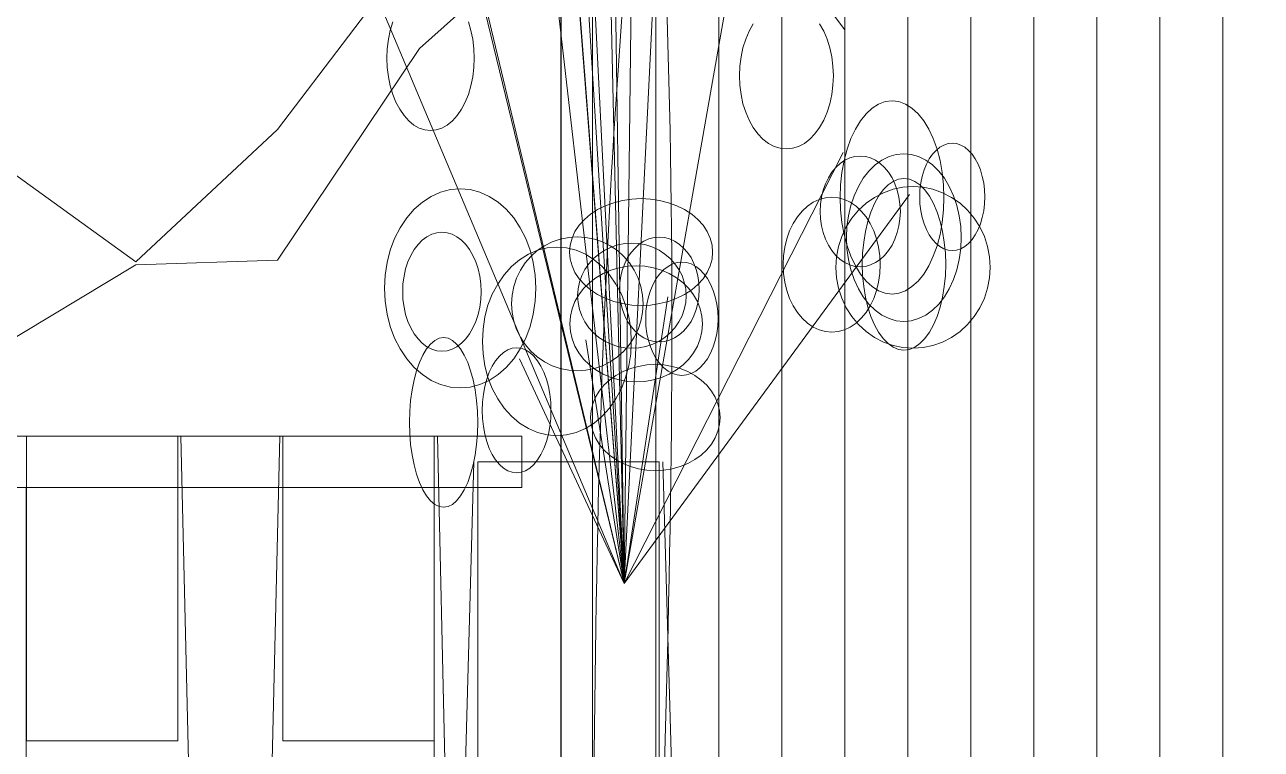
# Model space of a CAD drawing. Header units: millimetres. Extents: x -1800 to 33200, y -8500 to 38400.
# Drawn here: x 22962 to 24656, y 31084 to 32077 of the extents above; entities that cross this region are included whole.
import ezdxf

# ---------------------------------------------------------------- set-up
doc = ezdxf.new("R2010")
doc.units = ezdxf.units.MM
for name, color, linetype, lineweight in [('E-FURNITURE', 7, 'Continuous', 18), ('E-HATCH', 8, 'Continuous', 9), ('E-LANDSCAPE', 8, 'Continuous', 9), ('E-PLANT', 3, 'Continuous', 13), ('E-WALL', 7, 'Continuous', 25)]:
    doc.layers.add(name, color=color, linetype=linetype, lineweight=lineweight)

msp = doc.modelspace()

# ---------------------------------------------------------------- linework, layer by layer
at = {"layer": 'E-FURNITURE'}
for p, q in [((23175.8, 31513.1), (23186.6, 31049.5)), ((23311.3, 31513.1), (23300.5, 31049.5)), ((23527.2, 31513.1), (23537.9, 31049.5)), ((23577.2, 31478), (23564.3, 31014.4)), ((23836.2, 31478), (23849.2, 31014.4)), ((22964.1, 31442.9), (22964.1, 30705.4)), ((23523, 31442.9), (23523, 30705.4))]:
    msp.add_line(p, q, dxfattribs=at)
for points in [[(22844.3, 31513.1), (23642.8, 31513.1), (23642.8, 31442.9), (22844.3, 31442.9)], [(22964.3, 31513.1), (23171.5, 31513.1), (23171.5, 31095.9), (22964.3, 31095.9)], [(23315.6, 31513.1), (23522.8, 31513.1), (23522.8, 31095.9), (23315.6, 31095.9)], [(23582.4, 31478), (23831, 31478), (23831, 31060.8), (23582.4, 31060.8)]]:
    msp.add_lwpolyline(points, close=True, dxfattribs=at)
at = {"layer": 'E-HATCH'}
for p, q in [((23739.9, 34708.9), (23739.9, 30670.2)), ((23826.3, 34708.9), (23826.3, 30670.2)), ((23912.6, 34708.9), (23912.6, 30670.2)), ((23998.9, 34708.9), (23998.9, 30670.2)), ((24085.3, 34708.9), (24085.3, 30670.2)), ((24171.6, 34708.9), (24171.6, 30670.2)), ((24257.9, 34708.9), (24257.9, 30670.2)), ((24344.2, 34708.9), (24344.2, 30670.2)), ((24430.6, 34708.9), (24430.6, 30670.2)), ((24516.9, 34708.9), (24516.9, 30670.2)), ((24603.2, 34708.9), (24603.2, 30670.2))]:
    msp.add_line(p, q, dxfattribs=at)
at = {"layer": 'E-LANDSCAPE'}
for points in [[(22919.8, 31892.3), (23114.1, 31752.3), (23308.3, 31933.4), (23502.5, 32189.4), (23696.8, 32459.9), (23891, 32399.8), (24085.3, 32335)], [(22919.8, 31631), (23114.1, 31748), (23308.3, 31754.4), (23502.5, 32044.5), (23696.8, 32217.8), (23891, 32328), (24085.3, 32070)]]:
    msp.add_lwpolyline(points, dxfattribs=at)
at = {"layer": 'E-PLANT'}
for q in [(23409.1, 32872.2), (23608.8, 32824.6), (23708.9, 32773.4), (23695.6, 32719.8), (24022.1, 32671.4), (23799, 32659.5), (23681.9, 32620.5), (23765.2, 32514.3), (23690.5, 32500.3), (23519.1, 32397.9), (23758.7, 32393.4), (23830.8, 32280.5), (23425, 32161.7), (24083, 31901.8), (24173.9, 31844.5), (23842.7, 31704), (23730.4, 31645.4), (23639.7, 31619.1)]:
    msp.add_line((23783.1, 31311.2), q, dxfattribs=at)
for points in [[(23569.7, 32080.8), (23573.1, 32069.2), (23575.6, 32056.9), (23577.2, 32044.1), (23577.7, 32031.2), (23577.7, 32031.2), (23577.2, 32018.2), (23575.6, 32005.5), (23573.1, 31993.2), (23569.7, 31981.5), (23565.3, 31970.7), (23560.2, 31961), (23554.3, 31952.4), (23547.8, 31945.2), (23540.8, 31939.4), (23533.4, 31935.2), (23525.7, 31932.7), (23517.9, 31931.9), (23510.1, 31932.7), (23502.4, 31935.2), (23495, 31939.4), (23488, 31945.2), (23481.5, 31952.4), (23475.6, 31961), (23470.5, 31970.7), (23466.1, 31981.5), (23462.7, 31993.2), (23460.2, 32005.5), (23458.6, 32018.2), (23458.1, 32031.2), (23458.6, 32044.1), (23460.2, 32056.9), (23462.7, 32069.2), (23466.1, 32080.8)], [(24050.7, 32078), (24056.3, 32068.1), (24061, 32057.2), (24064.7, 32045.4), (24067.4, 32033), (24069, 32020.1), (24069.6, 32007), (24069.6, 32007), (24069, 31993.9), (24067.4, 31981.1), (24064.7, 31968.7), (24061, 31956.9), (24056.3, 31946), (24050.7, 31936.1), (24044.4, 31927.5), (24037.4, 31920.2), (24029.9, 31914.4), (24021.9, 31910.2), (24013.6, 31907.6), (24005.3, 31906.8), (23996.9, 31907.6), (23988.6, 31910.2), (23980.6, 31914.4), (23973.1, 31920.2), (23966.1, 31927.5), (23959.8, 31936.1), (23954.2, 31946), (23949.6, 31956.9), (23945.8, 31968.7), (23943.1, 31981.1), (23941.5, 31993.9), (23940.9, 32007), (23941.5, 32020.1), (23943.1, 32033), (23945.8, 32045.4), (23949.6, 32057.2), (23954.2, 32068.1), (23959.8, 32078)]]:
    msp.add_lwpolyline(points, dxfattribs=at)
for points in [[(24221.1, 31840.4), (24220.5, 31823.1), (24218.7, 31806.1), (24215.7, 31789.7), (24211.6, 31774.2), (24206.4, 31759.8), (24200.3, 31746.8), (24193.3, 31735.3), (24185.6, 31725.7), (24177.2, 31718.1), (24168.4, 31712.5), (24159.3, 31709.1), (24150, 31708), (24140.7, 31709.1), (24131.6, 31712.5), (24122.8, 31718.1), (24114.4, 31725.7), (24106.7, 31735.3), (24099.7, 31746.8), (24093.5, 31759.8), (24088.4, 31774.2), (24084.2, 31789.7), (24081.3, 31806.1), (24079.4, 31823.1), (24078.8, 31840.4), (24079.4, 31857.7), (24081.3, 31874.6), (24084.2, 31891), (24088.4, 31906.6), (24093.5, 31921), (24099.7, 31934), (24106.7, 31945.4), (24114.4, 31955), (24122.8, 31962.7), (24131.6, 31968.3), (24140.7, 31971.6), (24150, 31972.8), (24159.3, 31971.6), (24168.4, 31968.3), (24177.2, 31962.7), (24185.6, 31955), (24193.3, 31945.4), (24200.3, 31934), (24206.4, 31921), (24211.6, 31906.6), (24215.7, 31891), (24218.7, 31874.6), (24220.5, 31857.7), (24221.1, 31840.4)], [(24277, 31841.1), (24276.6, 31831.5), (24275.5, 31822.1), (24273.6, 31813), (24271, 31804.3), (24267.8, 31796.3), (24264, 31789.1), (24259.6, 31782.8), (24254.7, 31777.4), (24249.5, 31773.2), (24244, 31770.1), (24238.3, 31768.2), (24232.4, 31767.6), (24226.6, 31768.2), (24220.9, 31770.1), (24215.4, 31773.2), (24210.2, 31777.4), (24205.3, 31782.8), (24200.9, 31789.1), (24197.1, 31796.3), (24193.8, 31804.3), (24191.3, 31813), (24189.4, 31822.1), (24188.2, 31831.5), (24187.9, 31841.1), (24188.2, 31850.7), (24189.4, 31860.1), (24191.3, 31869.2), (24193.8, 31877.9), (24197.1, 31885.9), (24200.9, 31893.1), (24205.3, 31899.4), (24210.2, 31904.8), (24215.4, 31909), (24220.9, 31912.1), (24226.6, 31914), (24232.4, 31914.6), (24238.3, 31914), (24244, 31912.1), (24249.5, 31909), (24254.7, 31904.8), (24259.6, 31899.4), (24264, 31893.1), (24267.8, 31885.9), (24271, 31877.9), (24273.6, 31869.2), (24275.5, 31860.1), (24276.6, 31850.7), (24277, 31841.1)], [(24161.3, 31821.1), (24160.8, 31811.2), (24159.4, 31801.5), (24157.1, 31792.1), (24153.9, 31783.2), (24150, 31774.9), (24145.2, 31767.5), (24139.8, 31760.9), (24133.8, 31755.4), (24127.4, 31751), (24120.6, 31747.8), (24113.5, 31745.9), (24106.3, 31745.2), (24099.2, 31745.9), (24092.1, 31747.8), (24085.3, 31751), (24078.8, 31755.4), (24072.9, 31760.9), (24067.5, 31767.5), (24062.7, 31774.9), (24058.7, 31783.2), (24055.5, 31792.1), (24053.2, 31801.5), (24051.8, 31811.2), (24051.3, 31821.1), (24051.8, 31831), (24053.2, 31840.8), (24055.5, 31850.2), (24058.7, 31859.1), (24062.7, 31867.3), (24067.5, 31874.8), (24072.9, 31881.4), (24078.8, 31886.9), (24085.3, 31891.3), (24092.1, 31894.5), (24099.2, 31896.4), (24106.3, 31897), (24113.5, 31896.4), (24120.6, 31894.5), (24127.4, 31891.3), (24133.8, 31886.9), (24139.8, 31881.4), (24145.2, 31874.8), (24150, 31867.3), (24153.9, 31859.1), (24157.1, 31850.2), (24159.4, 31840.8), (24160.8, 31831), (24161.3, 31821.1)], [(24244.6, 31785.3), (24244, 31770.3), (24242, 31755.5), (24238.6, 31741.3), (24234.1, 31727.8), (24228.4, 31715.3), (24221.6, 31704), (24213.9, 31694.1), (24205.4, 31685.8), (24196.1, 31679.1), (24186.4, 31674.3), (24176.3, 31671.3), (24166.1, 31670.4), (24155.8, 31671.3), (24145.8, 31674.3), (24136, 31679.1), (24126.8, 31685.8), (24118.3, 31694.1), (24110.6, 31704), (24103.8, 31715.3), (24098.1, 31727.8), (24093.5, 31741.3), (24090.2, 31755.5), (24088.2, 31770.3), (24087.6, 31785.3), (24088.2, 31800.3), (24090.2, 31815), (24093.5, 31829.2), (24098.1, 31842.7), (24103.8, 31855.2), (24110.6, 31866.5), (24118.3, 31876.4), (24126.8, 31884.8), (24136, 31891.4), (24145.8, 31896.2), (24155.8, 31899.2), (24166.1, 31900.1), (24176.3, 31899.2), (24186.4, 31896.2), (24196.1, 31891.4), (24205.4, 31884.8), (24213.9, 31876.4), (24221.6, 31866.5), (24228.4, 31855.2), (24234.1, 31842.7), (24238.6, 31829.2), (24242, 31815), (24244, 31800.3), (24244.6, 31785.3)], [(24223.5, 31748.8), (24223, 31733.4), (24221.5, 31718.4), (24219.1, 31703.8), (24215.8, 31690), (24211.6, 31677.2), (24206.7, 31665.7), (24201.1, 31655.5), (24194.9, 31647), (24188.2, 31640.2), (24181.1, 31635.2), (24173.8, 31632.2), (24166.3, 31631.2), (24158.9, 31632.2), (24151.5, 31635.2), (24144.5, 31640.2), (24137.8, 31647), (24131.5, 31655.5), (24125.9, 31665.7), (24121, 31677.2), (24116.9, 31690), (24113.5, 31703.8), (24111.1, 31718.4), (24109.7, 31733.4), (24109.2, 31748.8), (24109.7, 31764.1), (24111.1, 31779.2), (24113.5, 31793.8), (24116.9, 31807.5), (24121, 31820.3), (24125.9, 31831.9), (24131.5, 31842), (24137.8, 31850.6), (24144.5, 31857.4), (24151.5, 31862.3), (24158.9, 31865.3), (24166.3, 31866.3), (24173.8, 31865.3), (24181.1, 31862.3), (24188.2, 31857.4), (24194.9, 31850.6), (24201.1, 31842), (24206.7, 31831.9), (24211.6, 31820.3), (24215.8, 31807.5), (24219.1, 31793.8), (24221.5, 31779.2), (24223, 31764.1), (24223.5, 31748.8)], [(23662.1, 31715.8), (23661.2, 31698), (23658.6, 31680.5), (23654.2, 31663.6), (23648.2, 31647.6), (23640.7, 31632.7), (23631.8, 31619.3), (23621.6, 31607.5), (23610.3, 31597.6), (23598.1, 31589.7), (23585.3, 31584), (23572, 31580.5), (23558.5, 31579.3), (23545, 31580.5), (23531.7, 31584), (23518.8, 31589.7), (23506.7, 31597.6), (23495.4, 31607.5), (23485.2, 31619.3), (23476.3, 31632.7), (23468.7, 31647.6), (23462.7, 31663.6), (23458.4, 31680.5), (23455.7, 31698), (23454.8, 31715.8), (23455.7, 31733.6), (23458.4, 31751.1), (23462.7, 31768), (23468.7, 31784), (23476.3, 31798.8), (23485.2, 31812.2), (23495.4, 31824), (23506.7, 31833.9), (23518.8, 31841.8), (23531.7, 31847.5), (23545, 31851), (23558.5, 31852.2), (23572, 31851), (23585.3, 31847.5), (23598.1, 31841.8), (23610.3, 31833.9), (23621.6, 31824), (23631.8, 31812.2), (23640.7, 31798.8), (23648.2, 31784), (23654.2, 31768), (23658.6, 31751.1), (23661.2, 31733.6), (23662.1, 31715.8)], [(24133.9, 31748.2), (24133.3, 31736.1), (24131.6, 31724.2), (24128.8, 31712.8), (24125, 31701.9), (24120.1, 31691.9), (24114.4, 31682.8), (24107.8, 31674.8), (24100.6, 31668.1), (24092.8, 31662.7), (24084.6, 31658.8), (24076, 31656.5), (24067.3, 31655.7), (24058.6, 31656.5), (24050.1, 31658.8), (24041.9, 31662.7), (24034.1, 31668.1), (24026.8, 31674.8), (24020.3, 31682.8), (24014.5, 31691.9), (24009.7, 31701.9), (24005.9, 31712.8), (24003.1, 31724.2), (24001.4, 31736.1), (24000.8, 31748.2), (24001.4, 31760.2), (24003.1, 31772.1), (24005.9, 31783.6), (24009.7, 31794.4), (24014.5, 31804.5), (24020.3, 31813.6), (24026.8, 31821.5), (24034.1, 31828.3), (24041.9, 31833.6), (24050.1, 31837.5), (24058.6, 31839.9), (24067.3, 31840.7), (24076, 31839.9), (24084.6, 31837.5), (24092.8, 31833.6), (24100.6, 31828.3), (24107.8, 31821.5), (24114.4, 31813.6), (24120.1, 31804.5), (24125, 31794.4), (24128.8, 31783.6), (24131.6, 31772.1), (24133.3, 31760.2), (24133.9, 31748.2)], [(24284.4, 31744.4), (24283.5, 31730), (24280.8, 31715.8), (24276.4, 31702.1), (24270.3, 31689.1), (24262.6, 31677), (24253.5, 31666.1), (24243.1, 31656.6), (24231.6, 31648.5), (24219.2, 31642.1), (24206, 31637.5), (24192.5, 31634.6), (24178.7, 31633.7), (24164.9, 31634.6), (24151.3, 31637.5), (24138.2, 31642.1), (24125.8, 31648.5), (24114.3, 31656.6), (24103.9, 31666.1), (24094.8, 31677), (24087.1, 31689.1), (24081, 31702.1), (24076.5, 31715.8), (24073.8, 31730), (24072.9, 31744.4), (24073.8, 31758.9), (24076.5, 31773.1), (24081, 31786.8), (24087.1, 31799.8), (24094.8, 31811.9), (24103.9, 31822.8), (24114.3, 31832.3), (24125.8, 31840.4), (24138.2, 31846.8), (24151.3, 31851.4), (24164.9, 31854.3), (24178.7, 31855.2), (24192.5, 31854.3), (24206, 31851.4), (24219.2, 31846.8), (24231.6, 31840.4), (24243.1, 31832.3), (24253.5, 31822.8), (24262.6, 31811.9), (24270.3, 31799.8), (24276.4, 31786.8), (24280.8, 31773.1), (24283.5, 31758.9), (24284.4, 31744.4)], [(23904.2, 31765.5), (23903.4, 31755.9), (23900.9, 31746.5), (23896.8, 31737.5), (23891.1, 31728.9), (23884, 31720.9), (23875.5, 31713.7), (23865.9, 31707.4), (23855.2, 31702.1), (23843.7, 31697.8), (23831.6, 31694.8), (23819, 31692.9), (23806.2, 31692.3), (23793.4, 31692.9), (23780.9, 31694.8), (23768.7, 31697.8), (23757.2, 31702.1), (23746.6, 31707.4), (23736.9, 31713.7), (23728.5, 31720.9), (23721.4, 31728.9), (23715.7, 31737.5), (23711.6, 31746.5), (23709.1, 31755.9), (23708.2, 31765.5), (23709.1, 31775.1), (23711.6, 31784.4), (23715.7, 31793.5), (23721.4, 31802.1), (23728.5, 31810.1), (23736.9, 31817.3), (23746.6, 31823.6), (23757.2, 31828.9), (23768.7, 31833.1), (23780.9, 31836.2), (23793.4, 31838.1), (23806.2, 31838.7), (23819, 31838.1), (23831.6, 31836.2), (23843.7, 31833.1), (23855.2, 31828.9), (23865.9, 31823.6), (23875.5, 31817.3), (23884, 31810.1), (23891.1, 31802.1), (23896.8, 31793.5), (23900.9, 31784.4), (23903.4, 31775.1), (23904.2, 31765.5)], [(23587.1, 31711.2), (23586.6, 31700.5), (23585.3, 31690.1), (23583, 31680), (23579.9, 31670.4), (23576, 31661.5), (23571.4, 31653.5), (23566.1, 31646.5), (23560.2, 31640.5), (23553.9, 31635.8), (23547.3, 31632.4), (23540.4, 31630.3), (23533.4, 31629.6), (23526.4, 31630.3), (23519.5, 31632.4), (23512.8, 31635.8), (23506.5, 31640.5), (23500.7, 31646.5), (23495.4, 31653.5), (23490.8, 31661.5), (23486.9, 31670.4), (23483.7, 31680), (23481.5, 31690.1), (23480.1, 31700.5), (23479.7, 31711.2), (23480.1, 31721.8), (23481.5, 31732.3), (23483.7, 31742.4), (23486.9, 31752), (23490.8, 31760.8), (23495.4, 31768.9), (23500.7, 31775.9), (23506.5, 31781.8), (23512.8, 31786.5), (23519.5, 31790), (23526.4, 31792), (23533.4, 31792.7), (23540.4, 31792), (23547.3, 31790), (23553.9, 31786.5), (23560.2, 31781.8), (23566.1, 31775.9), (23571.4, 31768.9), (23576, 31760.8), (23579.9, 31752), (23583, 31742.4), (23585.3, 31732.3), (23586.6, 31721.8), (23587.1, 31711.2)], [(23808.9, 31694.6), (23808.1, 31682.6), (23805.8, 31670.9), (23802, 31659.5), (23796.8, 31648.7), (23790.3, 31638.7), (23782.5, 31629.7), (23773.7, 31621.8), (23763.9, 31615.1), (23753.3, 31609.8), (23742.2, 31606), (23730.6, 31603.6), (23718.9, 31602.8), (23707.1, 31603.6), (23695.6, 31606), (23684.5, 31609.8), (23673.9, 31615.1), (23664.1, 31621.8), (23655.3, 31629.7), (23647.5, 31638.7), (23641, 31648.7), (23635.8, 31659.5), (23632, 31670.9), (23629.7, 31682.6), (23628.9, 31694.6), (23629.7, 31706.6), (23632, 31718.4), (23635.8, 31729.7), (23641, 31740.5), (23647.5, 31750.5), (23655.3, 31759.5), (23664.1, 31767.4), (23673.9, 31774.1), (23684.5, 31779.4), (23695.6, 31783.3), (23707.1, 31785.6), (23718.9, 31786.4), (23730.6, 31785.6), (23742.2, 31783.3), (23753.3, 31779.4), (23763.9, 31774.1), (23773.7, 31767.4), (23782.5, 31759.5), (23790.3, 31750.5), (23796.8, 31740.5), (23802, 31729.7), (23805.8, 31718.4), (23808.1, 31706.6), (23808.9, 31694.6)], [(23867.9, 31705.7), (23867.3, 31696.3), (23865.4, 31687), (23862.3, 31678.1), (23858, 31669.7), (23852.6, 31661.8), (23846.2, 31654.7), (23838.9, 31648.5), (23830.8, 31643.3), (23822.1, 31639.1), (23812.9, 31636.1), (23803.3, 31634.2), (23793.6, 31633.6), (23783.9, 31634.2), (23774.4, 31636.1), (23765.2, 31639.1), (23756.5, 31643.3), (23748.4, 31648.5), (23741.1, 31654.7), (23734.7, 31661.8), (23729.3, 31669.7), (23725, 31678.1), (23721.8, 31687), (23719.9, 31696.3), (23719.3, 31705.7), (23719.9, 31715.1), (23721.8, 31724.3), (23725, 31733.2), (23729.3, 31741.7), (23734.7, 31749.5), (23741.1, 31756.6), (23748.4, 31762.8), (23756.5, 31768.1), (23765.2, 31772.2), (23774.4, 31775.3), (23783.9, 31777.1), (23793.6, 31777.7), (23803.3, 31777.1), (23812.9, 31775.3), (23822.1, 31772.2), (23830.8, 31768.1), (23838.9, 31762.8), (23846.2, 31756.6), (23852.6, 31749.5), (23858, 31741.7), (23862.3, 31733.2), (23865.4, 31724.3), (23867.3, 31715.1), (23867.9, 31705.7)], [(23885.9, 31714.1), (23885.4, 31704.7), (23884, 31695.5), (23881.7, 31686.7), (23878.6, 31678.2), (23874.6, 31670.4), (23869.9, 31663.4), (23864.5, 31657.2), (23858.5, 31652), (23852.1, 31647.8), (23845.3, 31644.8), (23838.3, 31643), (23831.2, 31642.4), (23824, 31643), (23817, 31644.8), (23810.2, 31647.8), (23803.8, 31652), (23797.9, 31657.2), (23792.5, 31663.4), (23787.8, 31670.4), (23783.8, 31678.2), (23780.6, 31686.7), (23778.3, 31695.5), (23776.9, 31704.7), (23776.5, 31714.1), (23776.9, 31723.5), (23778.3, 31732.7), (23780.6, 31741.6), (23783.8, 31750), (23787.8, 31757.8), (23792.5, 31764.8), (23797.9, 31771), (23803.8, 31776.2), (23810.2, 31780.4), (23817, 31783.4), (23824, 31785.2), (23831.2, 31785.9), (23838.3, 31785.2), (23845.3, 31783.4), (23852.1, 31780.4), (23858.5, 31776.2), (23864.5, 31771), (23869.9, 31764.8), (23874.6, 31757.8), (23878.6, 31750), (23881.7, 31741.6), (23884, 31732.7), (23885.4, 31723.5), (23885.9, 31714.1)], [(23792.8, 31643.1), (23792, 31626.2), (23789.4, 31609.6), (23785.1, 31593.6), (23779.2, 31578.5), (23771.8, 31564.4), (23763, 31551.7), (23752.9, 31540.6), (23741.8, 31531.2), (23729.9, 31523.7), (23717.2, 31518.3), (23704.1, 31515), (23690.8, 31513.9), (23677.5, 31515), (23664.4, 31518.3), (23651.8, 31523.7), (23639.8, 31531.2), (23628.7, 31540.6), (23618.7, 31551.7), (23609.9, 31564.4), (23602.4, 31578.5), (23596.5, 31593.6), (23592.3, 31609.6), (23589.7, 31626.2), (23588.8, 31643.1), (23589.7, 31659.9), (23592.3, 31676.5), (23596.5, 31692.5), (23602.4, 31707.7), (23609.9, 31721.7), (23618.7, 31734.4), (23628.7, 31745.6), (23639.8, 31755), (23651.8, 31762.4), (23664.4, 31767.9), (23677.5, 31771.2), (23690.8, 31772.3), (23704.1, 31771.2), (23717.2, 31767.9), (23729.9, 31762.4), (23741.8, 31755), (23752.9, 31745.6), (23763, 31734.4), (23771.8, 31721.7), (23779.2, 31707.7), (23785.1, 31692.5), (23789.4, 31676.5), (23792, 31659.9), (23792.8, 31643.1)], [(23890.3, 31667.2), (23889.6, 31656.8), (23887.2, 31646.6), (23883.4, 31636.7), (23878.2, 31627.4), (23871.6, 31618.7), (23863.7, 31610.9), (23854.8, 31604), (23844.9, 31598.3), (23834.3, 31593.7), (23823, 31590.3), (23811.4, 31588.3), (23799.6, 31587.6), (23787.7, 31588.3), (23776.1, 31590.3), (23764.8, 31593.7), (23754.2, 31598.3), (23744.3, 31604), (23735.4, 31610.9), (23727.5, 31618.7), (23720.9, 31627.4), (23715.7, 31636.7), (23711.9, 31646.6), (23709.5, 31656.8), (23708.8, 31667.2), (23709.5, 31677.5), (23711.9, 31687.7), (23715.7, 31697.6), (23720.9, 31706.9), (23727.5, 31715.6), (23735.4, 31723.4), (23744.3, 31730.3), (23754.2, 31736), (23764.8, 31740.6), (23776.1, 31744), (23787.7, 31746), (23799.6, 31746.7), (23811.4, 31746), (23823, 31744), (23834.3, 31740.6), (23844.9, 31736), (23854.8, 31730.3), (23863.7, 31723.4), (23871.6, 31715.6), (23878.2, 31706.9), (23883.4, 31697.6), (23887.2, 31687.7), (23889.6, 31677.5), (23890.3, 31667.2)], [(23911.6, 31674.2), (23911.2, 31664), (23909.9, 31654.1), (23907.9, 31644.5), (23905, 31635.4), (23901.4, 31626.9), (23897.1, 31619.3), (23892.2, 31612.6), (23886.8, 31606.9), (23881, 31602.4), (23874.9, 31599.2), (23868.5, 31597.2), (23862.1, 31596.5), (23855.6, 31597.2), (23849.2, 31599.2), (23843.1, 31602.4), (23837.3, 31606.9), (23831.9, 31612.6), (23827, 31619.3), (23822.8, 31626.9), (23819.1, 31635.4), (23816.3, 31644.5), (23814.2, 31654.1), (23812.9, 31664), (23812.5, 31674.2), (23812.9, 31684.3), (23814.2, 31694.3), (23816.3, 31703.9), (23819.1, 31713), (23822.8, 31721.4), (23827, 31729.1), (23831.9, 31735.8), (23837.3, 31741.4), (23843.1, 31745.9), (23849.2, 31749.2), (23855.6, 31751.1), (23862.1, 31751.8), (23868.5, 31751.1), (23874.9, 31749.2), (23881, 31745.9), (23886.8, 31741.4), (23892.2, 31735.8), (23897.1, 31729.1), (23901.4, 31721.4), (23905, 31713), (23907.9, 31703.9), (23909.9, 31694.3), (23911.2, 31684.3), (23911.6, 31674.2)], [(23582.4, 31532.1), (23582, 31516.9), (23580.8, 31502), (23578.9, 31487.6), (23576.2, 31474), (23572.8, 31461.3), (23568.7, 31449.9), (23564.1, 31439.9), (23559.1, 31431.4), (23553.6, 31424.7), (23547.8, 31419.8), (23541.8, 31416.8), (23535.7, 31415.8), (23529.6, 31416.8), (23523.6, 31419.8), (23517.8, 31424.7), (23512.4, 31431.4), (23507.3, 31439.9), (23502.7, 31449.9), (23498.7, 31461.3), (23495.3, 31474), (23492.6, 31487.6), (23490.6, 31502), (23489.4, 31516.9), (23489, 31532.1), (23489.4, 31547.3), (23490.6, 31562.2), (23492.6, 31576.6), (23495.3, 31590.3), (23498.7, 31602.9), (23502.7, 31614.3), (23507.3, 31624.4), (23512.4, 31632.8), (23517.8, 31639.5), (23523.6, 31644.4), (23529.6, 31647.4), (23535.7, 31648.4), (23541.8, 31647.4), (23547.8, 31644.4), (23553.6, 31639.5), (23559.1, 31632.8), (23564.1, 31624.4), (23568.7, 31614.3), (23572.8, 31602.9), (23576.2, 31590.3), (23578.9, 31576.6), (23580.8, 31562.2), (23582, 31547.3), (23582.4, 31532.1)], [(23682.8, 31548.6), (23682.4, 31537.5), (23681.2, 31526.5), (23679.3, 31515.9), (23676.5, 31505.8), (23673.1, 31496.5), (23669, 31488.1), (23664.4, 31480.7), (23659.3, 31474.5), (23653.7, 31469.5), (23647.9, 31465.9), (23641.9, 31463.7), (23635.7, 31463), (23629.6, 31463.7), (23623.5, 31465.9), (23617.7, 31469.5), (23612.1, 31474.5), (23607, 31480.7), (23602.4, 31488.1), (23598.3, 31496.5), (23594.9, 31505.8), (23592.2, 31515.9), (23590.2, 31526.5), (23589, 31537.5), (23588.6, 31548.6), (23589, 31559.8), (23590.2, 31570.8), (23592.2, 31581.4), (23594.9, 31591.5), (23598.3, 31600.8), (23602.4, 31609.2), (23607, 31616.6), (23612.1, 31622.8), (23617.7, 31627.8), (23623.5, 31631.4), (23629.6, 31633.6), (23635.7, 31634.3), (23641.9, 31633.6), (23647.9, 31631.4), (23653.7, 31627.8), (23659.3, 31622.8), (23664.4, 31616.6), (23669, 31609.2), (23673.1, 31600.8), (23676.5, 31591.5), (23679.3, 31581.4), (23681.2, 31570.8), (23682.4, 31559.8), (23682.8, 31548.6)], [(23914.5, 31538.7), (23913.8, 31529.3), (23911.5, 31519.9), (23907.8, 31510.9), (23902.7, 31502.4), (23896.2, 31494.5), (23888.6, 31487.4), (23879.8, 31481.1), (23870.2, 31475.8), (23859.8, 31471.6), (23848.8, 31468.6), (23837.4, 31466.7), (23825.8, 31466.1), (23814.2, 31466.7), (23802.9, 31468.6), (23791.9, 31471.6), (23781.5, 31475.8), (23771.8, 31481.1), (23763.1, 31487.4), (23755.4, 31494.5), (23749, 31502.4), (23743.8, 31510.9), (23740.1, 31519.9), (23737.9, 31529.3), (23737.1, 31538.7), (23737.9, 31548.2), (23740.1, 31557.5), (23743.8, 31566.5), (23749, 31575.1), (23755.4, 31583), (23763.1, 31590.1), (23771.8, 31596.4), (23781.5, 31601.7), (23791.9, 31605.9), (23802.9, 31608.9), (23814.2, 31610.8), (23825.8, 31611.4), (23837.4, 31610.8), (23848.8, 31608.9), (23859.8, 31605.9), (23870.2, 31601.7), (23879.8, 31596.4), (23888.6, 31590.1), (23896.2, 31583), (23902.7, 31575.1), (23907.8, 31566.5), (23911.5, 31557.5), (23913.8, 31548.2), (23914.5, 31538.7)]]:
    msp.add_lwpolyline(points, close=True, dxfattribs=at)
for points in [[(23826.3, 30705.4), (23847.9, 31795.8), (23804.7, 32886.2)], [(23739.9, 30705.4), (23761.5, 31795.8), (23826.3, 32643.9)]]:
    msp.add_spline(points, degree=3, dxfattribs=at)
at = {"layer": 'E-WALL'}
msp.add_lwpolyline([(23696.8, 34744), (26351.3, 34744), (26351.3, 30635.1), (23696.8, 30635.1)], close=True, dxfattribs=at)

doc.saveas('drawing.dxf')
